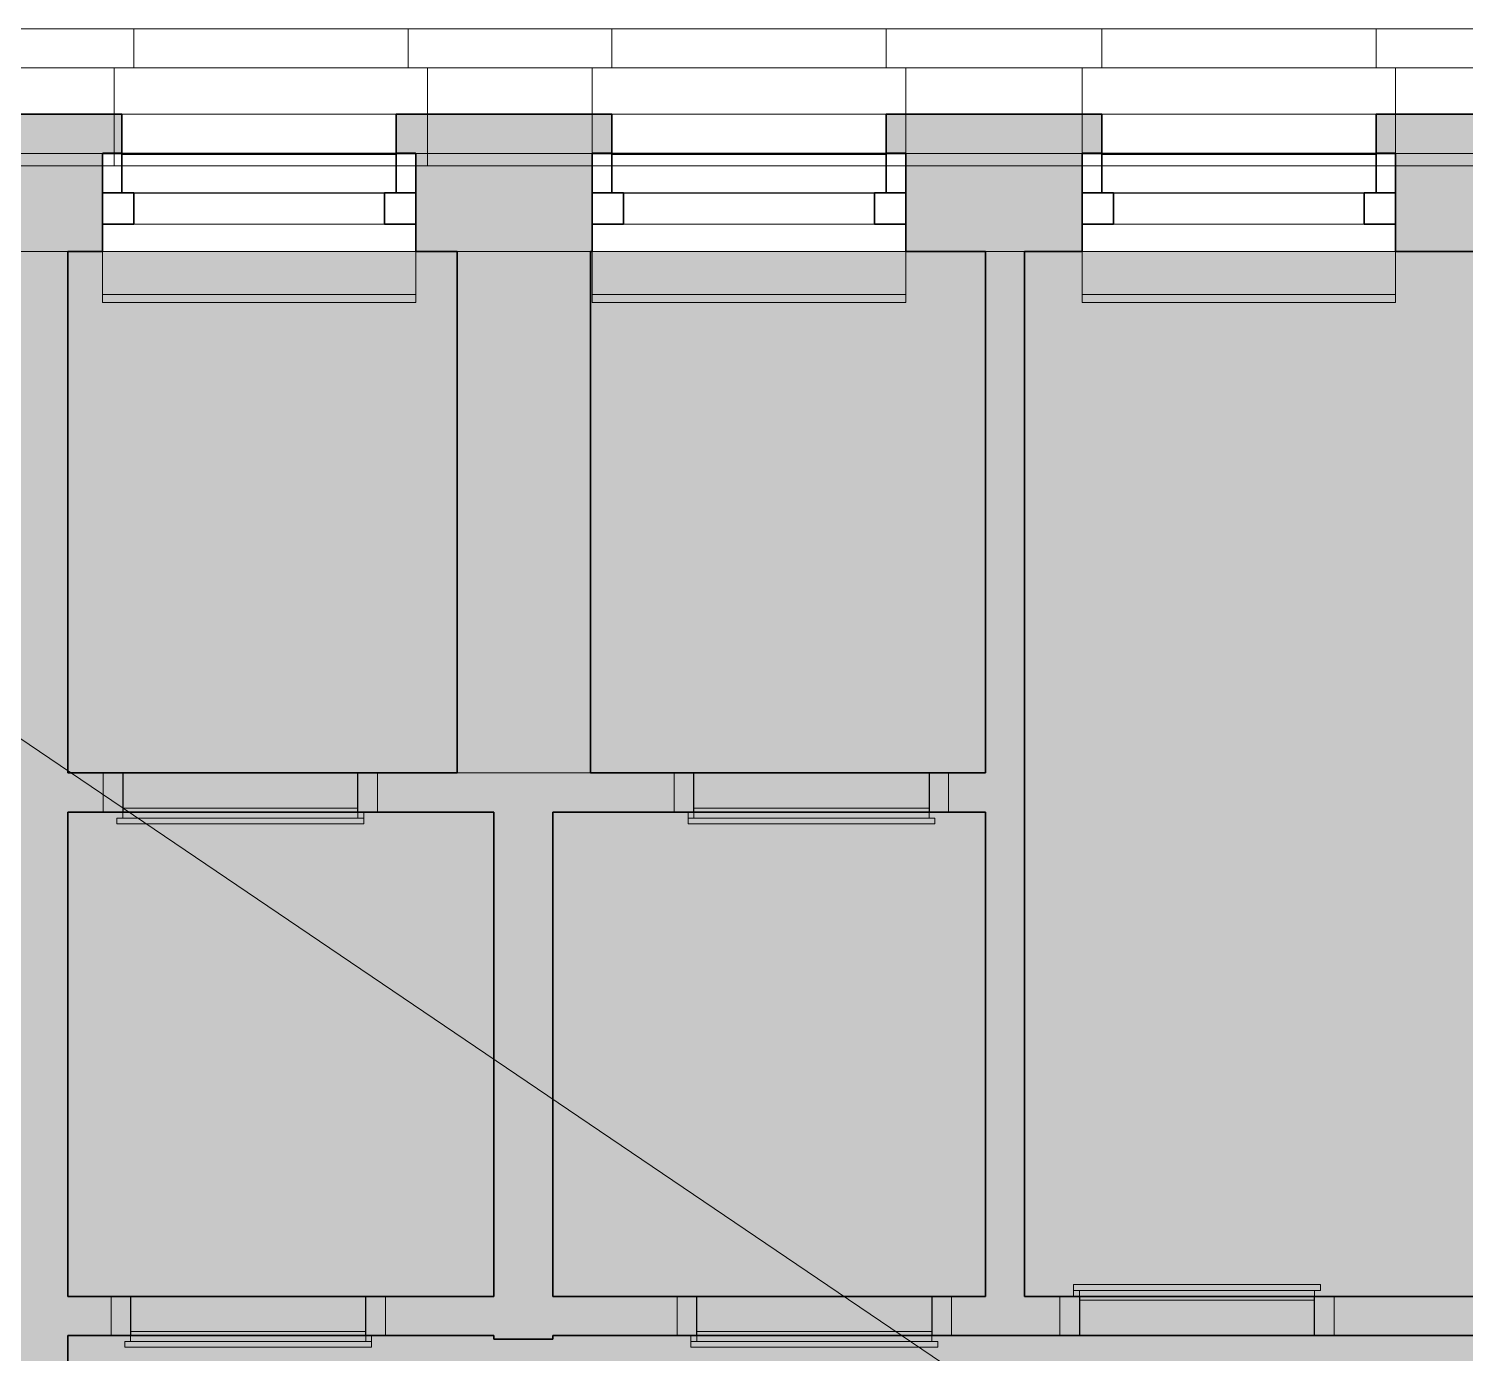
# Model space of a CAD drawing. Header units: millimetres. Extents: x -2854 to 232784, y -45352 to 20466.
# Drawn here: x 13225 to 16890, y 5531 to 8910 of the extents above; entities that cross this region are included whole.
import ezdxf

# ---------------------------------------------------------------- set-up
doc = ezdxf.new("R2010")
doc.units = ezdxf.units.MM
doc.linetypes.add('Čerchovaná se dvěma tečkami', pattern=[2.59, 1, -0.53, 0, -0.53, 0, -0.53])
for name, color, linetype, lineweight in [('A-DETL-THIN', 151, 'Continuous', 13), ('A-DOOR', 31, 'Continuous', 13), ('A-DOOR-FRAM', 31, 'Continuous', 25), ('A-FLOR', 192, 'Continuous', 13), ('A-GENM', 13, 'Continuous', 13), ('A-GLAZ', 151, 'Continuous', 13), ('A-WALL', 113, 'Continuous', 13), ('Q-SPCQ', 91, 'Continuous', 13)]:
    doc.layers.add(name, color=color, linetype=linetype, lineweight=lineweight)
doc.layers.add('A-WALL-PATT', color=111, linetype='Continuous')

# ---------------------------------------------------------------- blocks, each defined once
blk = doc.blocks.new('OKNO_1k - OKNO_1k_800x900-2034292-2NP_NÁVRH A')
at = {"layer": 'A-GLAZ', "color": 191, "lineweight": 35}
for p, q in [((-400, 126), (-400, 125)), ((-350, 126), (-399, 126)), ((-350, 125), (-350, 126)), ((-350, 25), (-350, 125)), ((350, 126), (350, 125)), ((399, 126), (350, 126)), ((350, 125), (350, 25)), ((400, 125), (400, 126)), ((-400, 25), (-350, 25)), ((-320, 25), (-400, 25)), ((-320, -55), (-320, 25)), ((400, 25), (320, 25)), ((320, 25), (320, -55)), ((350, 25), (400, 25)), ((-400, -55), (-320, -55)), ((320, -55), (400, -55))]:
    blk.add_line(p, q, dxfattribs=at)
at = {"layer": 'A-GLAZ', "color": 254}
for p, q in [((-400, 126), (-400, 125)), ((-400, 125), (-400, 25)), ((-350, 126), (-399, 126)), ((-350, 125), (-350, 126)), ((350, 126), (-350, 126)), ((-350, 25), (-350, 125)), ((399, 126), (350, 126)), ((350, 125), (350, 126)), ((350, 25), (350, 125)), ((400, 126), (400, 125)), ((400, 125), (400, 25)), ((-400, 25), (-350, 25)), ((-400, 25), (-400, -55)), ((-400, 25), (-350, 25)), ((-350, 25), (350, 25)), ((-350, 25), (350, 25)), ((-350, 25), (350, 25)), ((-320, -55), (-320, 25)), ((320, -55), (320, 25)), ((350, 25), (400, 25)), ((350, 25), (400, 25)), ((400, 25), (400, -55)), ((400, -55), (-400, -55))]:
    blk.add_line(p, q, dxfattribs=at)
at = {"layer": 'A-GLAZ', "color": 231, "lineweight": 35}
for p, q in [((-400, 125), (-400, 25)), ((400, 25), (400, 125)), ((-400, 25), (-400, -55)), ((400, -55), (400, 25))]:
    blk.add_line(p, q, dxfattribs=at)
at = {"layer": 'A-GLAZ', "color": 9}
for p, q in [((350, 126), (-350, 126)), ((320, 25), (-320, 25)), ((-320, -55), (320, -55))]:
    blk.add_line(p, q, dxfattribs=at)
blk = doc.blocks.new('parapet s nosem_vnitní - parapet s nosem_vnitní-1280353-2NP_NÁVRH A')
at = {"layer": 'A-GENM', "color": 9}
for p, q in [((-400, -70), (-400, 0)), ((400, 0), (400, -70)), ((-400, -190), (-400, -70)), ((-400, -70), (-400, -180)), ((400, -180), (400, -70)), ((400, -70), (400, -190)), ((-400, -180), (-400, -199.7)), ((400, -180), (-400, -180)), ((-400, -180), (400, -180)), ((400, -199.7), (400, -180)), ((-400, -190), (-400, -192.6)), ((-400, -192.6), (-400, -195)), ((-400, -195), (-400, -197.1)), ((-400, -197.1), (-400, -198.7)), ((-400, -198.7), (-400, -199.7)), ((-400, -199.7), (-400, -200)), ((-400, -200), (400, -200)), ((-400, -200), (400, -200)), ((400, -192.6), (400, -190)), ((400, -195), (400, -192.6)), ((400, -197.1), (400, -195)), ((400, -198.7), (400, -197.1)), ((400, -199.7), (400, -198.7)), ((400, -200), (400, -199.7))]:
    blk.add_line(p, q, dxfattribs=at)
at = {"layer": 'A-GENM', "color": 254}
for p, q in [((-400, 0), (-400, -70)), ((-400, 0), (400, 0)), ((-400, 0), (400, 0)), ((400, -70), (400, 0))]:
    blk.add_line(p, q, dxfattribs=at)
blk = doc.blocks.new('parapet_ext - parapet_ext-1802123-2NP_NÁVRH A')
at = {"layer": 'Q-SPCQ', "color": 21, "lineweight": 25}
for p, q in [((-350, 0), (-350, 100)), ((-350, 100), (350, 100)), ((-350, 98), (-350, 0)), ((350, 98), (-350, 98)), ((-350, 98), (350, 98)), ((350, 100), (350, 0)), ((350, 0), (350, 98)), ((-350, 0), (350, 0)), ((-350, 0), (350, 0))]:
    blk.add_line(p, q, dxfattribs=at)
at = {"layer": 'Q-SPCQ', "color": 41, "lineweight": 25}
for p, q in [((-350, 100), (-350, 98)), ((-350, 100), (350, 100)), ((350, 98), (350, 100))]:
    blk.add_line(p, q, dxfattribs=at)
blk = doc.blocks.new('OKNO_1k - OKNO_1k_800x900-V50-2NP_NÁVRH A')
at = {"layer": 'A-GLAZ', "color": 191, "lineweight": 35}
for p, q in [((-400, 126), (-400, 125)), ((-350, 126), (-399, 126)), ((-350, 125), (-350, 126)), ((-350, 25), (-350, 125)), ((350, 126), (350, 125)), ((399, 126), (350, 126)), ((350, 125), (350, 25)), ((400, 125), (400, 126)), ((-400, 25), (-350, 25)), ((-320, 25), (-400, 25)), ((-320, -55), (-320, 25)), ((400, 25), (320, 25)), ((320, 25), (320, -55)), ((350, 25), (400, 25)), ((-400, -55), (-320, -55)), ((320, -55), (400, -55))]:
    blk.add_line(p, q, dxfattribs=at)
at = {"layer": 'A-GLAZ', "color": 254}
for p, q in [((-400, 126), (-400, 125)), ((-400, 125), (-400, 25)), ((-350, 126), (-399, 126)), ((-350, 125), (-350, 126)), ((350, 126), (-350, 126)), ((-350, 25), (-350, 125)), ((399, 126), (350, 126)), ((350, 125), (350, 126)), ((350, 25), (350, 125)), ((400, 126), (400, 125)), ((400, 125), (400, 25)), ((-400, 25), (-350, 25)), ((-400, 25), (-400, -55)), ((-400, 25), (-350, 25)), ((-350, 25), (350, 25)), ((-350, 25), (350, 25)), ((-350, 25), (350, 25)), ((-320, -55), (-320, 25)), ((320, -55), (320, 25)), ((350, 25), (400, 25)), ((350, 25), (400, 25)), ((400, 25), (400, -55)), ((400, -55), (-400, -55))]:
    blk.add_line(p, q, dxfattribs=at)
at = {"layer": 'A-GLAZ', "color": 231, "lineweight": 35}
for p, q in [((-400, 125), (-400, 25)), ((400, 25), (400, 125)), ((-400, 25), (-400, -55)), ((400, -55), (400, 25))]:
    blk.add_line(p, q, dxfattribs=at)
at = {"layer": 'A-GLAZ', "color": 9}
for p, q in [((350, 126), (-350, 126)), ((320, 25), (-320, 25)), ((-320, -55), (320, -55))]:
    blk.add_line(p, q, dxfattribs=at)
blk = doc.blocks.new('DVERE_1k_oblozka - DD03_01_600x1970_koupelna-V86-2NP_NÁVRH A')
at = {"layer": 'A-DOOR', "color": 9}
for p, q in [((-350, 52.9), (-300, 52.9)), ((-350, -47.1), (-350, 52.9)), ((-300, 52.9), (-300, -47.1)), ((300, 52.9), (350, 52.9)), ((300, -47.1), (300, 52.9)), ((350, 52.9), (350, -47.1)), ((-300, -47.1), (-350, -47.1)), ((-315, -77.1), (-315, -62.1)), ((-315, -62.1), (-300, -62.1)), ((-315, -62.1), (315, -62.1)), ((-315, -77.1), (-315, -62.1)), ((-300, -37.1), (300, -37.1)), ((-300, -47.1), (-300, -37.1)), ((-300, -62.1), (-300, -47.1)), ((-300, -62.1), (-300, -47.1)), ((300, -62.1), (-300, -62.1)), ((300, -37.1), (300, -47.1)), ((300, -47.1), (300, -62.1)), ((300, -47.1), (300, -62.1)), ((350, -47.1), (300, -47.1)), ((300, -62.1), (315, -62.1)), ((315, -77.1), (315, -47.1)), ((315, -62.1), (315, -77.1)), ((315, -62.1), (315, -77.1)), ((315, -77.1), (-315, -77.1)), ((315, -77.1), (-315, -77.1)), ((205, -77.1), (-205, -77.1)), ((-205, -77.1), (205, -77.1))]:
    blk.add_line(p, q, dxfattribs=at)
at = {"layer": 'A-DOOR', "color": 9, "linetype": 'Čerchovaná se dvěma tečkami'}
for p, q in [((-300, 52.9), (300, 52.9)), ((-300, -47.1), (300, -47.1))]:
    blk.add_line(p, q, dxfattribs=at)
at = {"layer": 'A-DOOR', "color": 254}
for p, q in [((-300, -47.1), (-300, -37.1)), ((-300, -37.1), (300, -37.1)), ((300, -37.1), (300, -47.1))]:
    blk.add_line(p, q, dxfattribs=at)
at = {"layer": 'A-DOOR-FRAM', "color": 71}
for p, q in [((-350, 52.9), (-300, 52.9)), ((-300, 52.9), (-300, -47.1)), ((300, -47.1), (300, 52.9)), ((350, 52.9), (300, 52.9)), ((-300, -47.1), (-350, -47.1)), ((300, -47.1), (350, -47.1))]:
    blk.add_line(p, q, dxfattribs=at)
blk = doc.blocks.new('DVERE_1k_oblozka - DD03_01_600x1970_koupelna-V87-2NP_NÁVRH A')
at = {"layer": 'A-DOOR', "color": 9}
for p, q in [((-315, 62.1), (-315, 77.1)), ((-315, 77.1), (315, 77.1)), ((-315, 62.1), (-315, 77.1)), ((-315, 77.1), (315, 77.1)), ((205, 77.1), (-205, 77.1)), ((-205, 77.1), (205, 77.1)), ((315, 77.1), (315, 62.1)), ((315, 77.1), (315, 62.1)), ((315, 77.1), (315, 47.1)), ((-300, 47.1), (-350, 47.1)), ((-350, 47.1), (-350, -52.9)), ((-300, 62.1), (-315, 62.1)), ((315, 62.1), (-315, 62.1)), ((-300, 47.1), (-300, 62.1)), ((-300, 62.1), (300, 62.1)), ((-300, 47.1), (-300, 62.1)), ((-300, 37.1), (-300, 47.1)), ((-300, -52.9), (-300, 47.1)), ((300, 37.1), (-300, 37.1)), ((315, 62.1), (300, 62.1)), ((300, 62.1), (300, 47.1)), ((300, 62.1), (300, 47.1)), ((300, 47.1), (300, 37.1)), ((350, 47.1), (300, 47.1)), ((300, 47.1), (300, -52.9)), ((350, -52.9), (350, 47.1)), ((-350, -52.9), (-300, -52.9)), ((300, -52.9), (350, -52.9))]:
    blk.add_line(p, q, dxfattribs=at)
at = {"layer": 'A-DOOR', "color": 254}
for p, q in [((-300, 37.1), (-300, 47.1)), ((300, 37.1), (-300, 37.1)), ((300, 47.1), (300, 37.1))]:
    blk.add_line(p, q, dxfattribs=at)
at = {"layer": 'A-DOOR', "color": 9, "linetype": 'Čerchovaná se dvěma tečkami'}
for p, q in [((-300, 47.1), (300, 47.1)), ((-300, -52.9), (300, -52.9))]:
    blk.add_line(p, q, dxfattribs=at)
at = {"layer": 'A-DOOR-FRAM', "color": 71}
for p, q in [((-300, 47.1), (-350, 47.1)), ((-300, -52.9), (-300, 47.1)), ((300, 47.1), (300, -52.9)), ((300, 47.1), (350, 47.1)), ((-350, -52.9), (-300, -52.9)), ((350, -52.9), (300, -52.9))]:
    blk.add_line(p, q, dxfattribs=at)

msp = doc.modelspace()

# ---------------------------------------------------------------- hatches: boundary and pattern name
at = {"layer": 'A-FLOR'}
h = msp.add_hatch(color=254, dxfattribs=at)
h.paths.add_polyline_path([(11667, -3676.1), (29038.4, -3676.1), (29038.4, 8341.9), (22644.1, 8341.9), (22644.1, 8190), (22654.5, 8190), (22654.5, 4845.7), (22604.5, 4845.7), (22604.5, 4852.1), (21014.6, 4852.1), (21014.6, 4845.7), (20964.6, 4845.7), (20964.2, 4852.1), (18938, 4852.1), (18938, 4845.7), (18888, 4845.7), (18888, 4852.1), (17376.7, 4852.1), (17376.7, 4845.7), (17326.7, 4845.7), (17326.3, 4852.1), (17313.5, 4852.1), (17313.5, 8341.9), (14658.1, 8341.9), (14658.1, 7011.4), (14318.1, 7011.4), (14318.1, 8341.9), (10982, 8341.9), (10982, -1126.5), (15360.6, -1126.5), (15360.6, -1083.3), (15458.6, -1083.3), (15458.6, -1208.3), (14770.6, -1208.3), (14770.6, -1226.5), (13870.6, -1226.5), (13870.6, -1208.3), (10982, -1208.3), (10982, -3676.1)])
h.paths.add_polyline_path([(13920.6, -1216.5), (14720.6, -1216.5), (14720.6, -1208.3), (13920.6, -1208.3)])
h.paths.add_polyline_path([(19759.1, 663.9), (19759.1, 713.9), (19849.1, 713.9), (19849.1, 1513.9), (19759.1, 1513.9), (19759.1, 1563.9), (19859.1, 1563.9), (19859.1, 663.9), (19849.1, 663.9)])
h.paths.add_polyline_path([(26021.3, 1036.6), (25121.3, 1036.6), (25121.3, 1136.6), (25171.3, 1136.6), (25171.3, 1046.6), (25971.3, 1046.6), (25971.3, 1136.6), (26021.3, 1136.6)])
h.paths.add_polyline_path([(26215, 1211.9), (26125, 1211.9), (26125, 1261.9), (26215, 1261.9), (26215, 2061.9), (26125, 2061.9), (26125, 2111.9), (26225, 2111.9), (26225, 1211.9)])
h.paths.add_polyline_path([(21349.1, 2393.9), (20449.1, 2393.9), (20449.1, 2493.9), (20499.1, 2493.9), (20499.1, 2403.9), (21299.1, 2403.9), (21299.1, 2493.9), (21349.1, 2493.9), (21349.1, 2434)])
h.paths.add_polyline_path([(18994.1, 2393.9), (18129.1, 2393.9), (18129.1, 2493.9), (18179.1, 2493.9), (18179.1, 2403.9), (18979.1, 2403.9), (18979.1, 2493.9), (19029.1, 2493.9), (19029.1, 2393.9)])
h.paths.add_polyline_path([(15429.8, 3035.8), (15360.6, 3035.8), (15360.6, 4035.8), (15460.6, 4035.8), (15460.6, 3985.8), (15370.6, 3985.8), (15370.6, 3085.8), (15460.6, 3085.8), (15460.6, 3035.8), (15433.3, 3035.8)])
h.paths.add_polyline_path([(26125, 3331.9), (26125, 3381.9), (26215, 3381.9), (26215, 4181.9), (26125, 4181.9), (26125, 4231.9), (26225, 4231.9), (26225, 3331.9), (26182.1, 3331.9)])
h.paths.add_polyline_path([(13234.5, 4615.9), (13224.5, 4615.9), (13224.5, 5515.9), (13324.5, 5515.9), (13324.5, 5465.9), (13234.5, 5465.9), (13234.5, 4665.9), (13324.5, 4665.9), (13324.5, 4615.9)])
h.paths.add_polyline_path([(24441.3, 4739.4), (24391.3, 4739.4), (24391.3, 4839.4), (25291.3, 4839.4), (25291.3, 4739.4), (25241.3, 4739.4), (25241.3, 4829.4), (24441.3, 4829.4)])
h.paths.add_polyline_path([(23244.3, 4739.4), (23194.3, 4739.4), (23194.3, 4839.4), (24094.3, 4839.4), (24094.3, 4739.4), (24044.3, 4739.4), (24044.3, 4829.4), (23244.3, 4829.4), (23244.3, 4771.3)])
h.paths.add_polyline_path([(14084.5, 5576), (13434.5, 5576), (13434.5, 5676), (13484.5, 5676), (13484.5, 5586), (14084.5, 5586), (14084.5, 5676), (14134.5, 5676), (14134.5, 5576), (14099.5, 5576)])
h.paths.add_polyline_path([(15905.6, 5576), (15855.6, 5576), (15855.6, 5676), (16555.6, 5676), (16555.6, 5576), (16505.6, 5576), (16505.6, 5666), (15905.6, 5666), (15905.6, 5628.1)])
h.paths.add_polyline_path([(15529, 5576), (14879, 5576), (14879, 5676), (14929, 5676), (14929, 5586), (15529, 5586), (15529, 5676), (15579, 5676), (15579, 5576), (15544, 5576)])
h.paths.add_polyline_path([(14871.9, 6911.4), (14871.9, 7011.4), (14921.9, 7011.4), (14921.9, 6921.4), (15521.9, 6921.4), (15521.9, 7011.4), (15571.9, 7011.4), (15571.9, 6911.4), (14906.9, 6911.4)])
h.paths.add_polyline_path([(13577.4, 6911.4), (13414.5, 6911.4), (13414.5, 7011.4), (13464.5, 7011.4), (13464.5, 6921.4), (14064.5, 6921.4), (14064.5, 7011.4), (14114.5, 7011.4), (14114.5, 6911.4), (14064.5, 6911.4)])
msp.add_hatch(color=254, dxfattribs=at).paths.add_polyline_path([(14329.3, 7011.4), (14658.1, 7011.4), (14658.1, 8341.9), (14318.1, 8341.9), (14318.1, 7011.4)])
h = msp.add_hatch(color=254, dxfattribs=at)
h.paths.add_polyline_path([(14720.6, -1226.5), (14770.6, -1226.5), (14770.6, -1208.3), (14720.6, -1208.3), (14720.6, -1212.7)])
h.paths.add_polyline_path([(13870.6, -1226.5), (13920.6, -1226.5), (13920.6, -1208.3), (13870.6, -1208.3)])
h.paths.add_polyline_path([(19849.1, 663.9), (19859.1, 663.9), (19859.1, 713.9), (19759.1, 713.9), (19759.1, 663.9)])
h.paths.add_polyline_path([(26021.3, 1036.6), (26021.3, 1136.6), (25971.3, 1136.6), (25971.3, 1036.6)])
h.paths.add_polyline_path([(25171.3, 1036.6), (25171.3, 1136.6), (25121.3, 1136.6), (25121.3, 1036.6)])
h.paths.add_polyline_path([(26215, 1211.9), (26225, 1211.9), (26225, 1261.9), (26125, 1261.9), (26125, 1211.9), (26140.5, 1211.9)])
h.paths.add_polyline_path([(19859.1, 1513.9), (19859.1, 1563.9), (19759.1, 1563.9), (19759.1, 1513.9), (19849.1, 1513.9)])
h.paths.add_polyline_path([(26125, 2061.9), (26225, 2061.9), (26225, 2111.9), (26125, 2111.9)])
h.paths.add_polyline_path([(21299.1, 2393.9), (21349.1, 2393.9), (21349.1, 2493.9), (21299.1, 2493.9), (21299.1, 2432.7)])
h.paths.add_polyline_path([(18979.1, 2393.9), (19029.1, 2393.9), (19029.1, 2493.9), (18979.1, 2493.9), (18979.1, 2412)])
h.paths.add_polyline_path([(20449.1, 2393.9), (20499.1, 2393.9), (20499.1, 2493.9), (20449.1, 2493.9), (20449.1, 2409.8)])
h.paths.add_polyline_path([(18179.1, 2393.9), (18179.1, 2493.9), (18129.1, 2493.9), (18129.1, 2393.9)])
h.paths.add_polyline_path([(15429.8, 3035.8), (15460.6, 3035.8), (15460.6, 3085.8), (15360.6, 3085.8), (15360.6, 3035.8), (15370.6, 3035.8)])
h.paths.add_polyline_path([(26182.1, 3331.9), (26225, 3331.9), (26225, 3381.9), (26125, 3381.9), (26125, 3331.9)])
h.paths.add_polyline_path([(15370.6, 3985.8), (15460.6, 3985.8), (15460.6, 4035.8), (15360.6, 4035.8), (15360.6, 3985.8)])
h.paths.add_polyline_path([(26147.6, 4181.9), (26225, 4181.9), (26225, 4231.9), (26125, 4231.9), (26125, 4181.9)])
h.paths.add_polyline_path([(13226.2, 4615.9), (13324.5, 4615.9), (13324.5, 4665.9), (13224.5, 4665.9), (13224.5, 4615.9)])
h.paths.add_polyline_path([(25291.3, 4739.4), (25291.3, 4839.4), (25241.3, 4839.4), (25241.3, 4739.4)])
h.paths.add_polyline_path([(24441.3, 4739.4), (24441.3, 4839.4), (24391.3, 4839.4), (24391.3, 4739.4)])
h.paths.add_polyline_path([(23244.3, 4739.4), (23244.3, 4839.4), (23194.3, 4839.4), (23194.3, 4739.4)])
h.paths.add_polyline_path([(24094.3, 4739.4), (24094.3, 4839.4), (24044.3, 4839.4), (24044.3, 4739.4)])
h.paths.add_polyline_path([(13224.5, 5465.9), (13324.5, 5465.9), (13324.5, 5515.9), (13224.5, 5515.9)])
h.paths.add_polyline_path([(14879, 5576), (14929, 5576), (14929, 5676), (14879, 5676), (14879, 5602.4)])
h.paths.add_polyline_path([(15579, 5576), (15579, 5676), (15529, 5676), (15529, 5576)])
h.paths.add_polyline_path([(15855.6, 5576), (15905.6, 5576), (15905.6, 5676), (15855.6, 5676), (15855.6, 5655.7)])
h.paths.add_polyline_path([(16505.6, 5576), (16555.6, 5576), (16555.6, 5676), (16505.6, 5676), (16505.6, 5628.2)])
h.paths.add_polyline_path([(13484.5, 5576), (13484.5, 5676), (13434.5, 5676), (13434.5, 5576)])
h.paths.add_polyline_path([(14134.5, 5576), (14134.5, 5676), (14084.5, 5676), (14084.5, 5576)])
h.paths.add_polyline_path([(14921.9, 6911.4), (14921.9, 7011.4), (14871.9, 7011.4), (14871.9, 6911.4)])
h.paths.add_polyline_path([(15521.9, 6911.4), (15571.9, 6911.4), (15571.9, 7011.4), (15521.9, 7011.4), (15521.9, 6925.6)])
h.paths.add_polyline_path([(14064.5, 6911.4), (14114.5, 6911.4), (14114.5, 7011.4), (14064.5, 7011.4), (14064.5, 6985.8)])
h.paths.add_polyline_path([(13414.5, 6911.4), (13464.5, 6911.4), (13464.5, 7011.4), (13414.5, 7011.4), (13414.5, 6920.4)])
h = msp.add_hatch(color=254, dxfattribs=at)
h.paths.add_polyline_path([(13920.6, -1226.5), (14720.6, -1226.5), (14720.6, -1216.5), (13920.6, -1216.5)])
h.paths.add_polyline_path([(13920.6, -1208.3), (14720.6, -1208.3), (14720.6, -1126.5), (13920.6, -1126.5), (13920.6, -1195.4)])
h.paths.add_polyline_path([(10982, -1208.3), (13870.6, -1208.3), (13870.6, -1126.5), (10982, -1126.5), (10982, -1131.9)])
h.paths.add_polyline_path([(15360.6, -1208.3), (15458.6, -1208.3), (15458.6, -1083.3), (15360.6, -1083.3), (15360.6, -1126.5), (14770.6, -1126.5), (14770.6, -1208.3)])
h.paths.add_polyline_path([(19849.1, 713.9), (19859.1, 713.9), (19859.1, 1513.9), (19849.1, 1513.9)])
h.paths.add_polyline_path([(25504.9, 1036.6), (25971.3, 1036.6), (25971.3, 1046.6), (25171.3, 1046.6), (25171.3, 1036.6)])
h.paths.add_polyline_path([(26215, 1261.9), (26225, 1261.9), (26225, 2061.9), (26215, 2061.9), (26215, 2058.3)])
h.paths.add_polyline_path([(18979.1, 2393.9), (18979.1, 2403.9), (18179.1, 2403.9), (18179.1, 2393.9)])
h.paths.add_polyline_path([(20499.1, 2393.9), (21299.1, 2393.9), (21299.1, 2403.9), (20499.1, 2403.9)])
h.paths.add_polyline_path([(15370.6, 3085.8), (15370.6, 3985.8), (15360.6, 3985.8), (15360.6, 3085.8)])
h.paths.add_polyline_path([(26215, 3381.9), (26225, 3381.9), (26225, 4181.9), (26215, 4181.9)])
h.paths.add_polyline_path([(13234.5, 4665.9), (13234.5, 5465.9), (13224.5, 5465.9), (13224.5, 4665.9), (13233.5, 4665.9)])
h.paths.add_polyline_path([(24630.7, 4829.4), (25241.3, 4829.4), (25241.3, 4839.4), (24441.3, 4839.4), (24441.3, 4829.4), (24479.9, 4829.4)])
h.paths.add_polyline_path([(23244.3, 4829.4), (24044.3, 4829.5), (24044.3, 4839.4), (23244.3, 4839.4)])
h.paths.add_polyline_path([(13484.5, 5576), (14084.5, 5576), (14084.5, 5586), (13484.5, 5586)])
h.paths.add_polyline_path([(14929, 5576), (15529, 5576), (15529, 5586), (14929, 5586)])
h.paths.add_polyline_path([(16505.6, 5666), (16505.6, 5676), (15905.6, 5676), (15905.6, 5666), (16046.2, 5666)])
h.paths.add_polyline_path([(15521.9, 6911.4), (15521.9, 6921.4), (14921.9, 6921.4), (14921.9, 6911.4)])
h.paths.add_polyline_path([(13577.4, 6911.4), (14064.5, 6911.4), (14064.5, 6921.4), (13464.5, 6921.4), (13464.5, 6911.4)])
at = {"layer": 'A-WALL'}
h = msp.add_hatch(color=10, dxfattribs=at)
h.paths.add_polyline_path([(29289.2, 8560.3), (29388.4, 8560.3), (29388.4, 8695.9), (29288.4, 8695.9), (29288.4, 8691.9), (24043.4, 8691.9), (24043.4, 8591.9), (29288.4, 8591.9), (29288.4, 8560.3)])
h.paths.add_polyline_path([(10732, 8590.3), (10732, 8591.9), (13412.5, 8591.9), (13413, 8592.9), (13442.5, 8592.9), (13442.5, 8691.9), (10897.5, 8691.9), (10895.5, 8679.8), (10888.2, 8662.3), (10875.6, 8645.8), (10859.1, 8633.2), (10839.9, 8625.2), (10819.4, 8622.5), (10798.8, 8625.2), (10779.6, 8633.2), (10762, 8647.3), (10750.5, 8662.3), (10742.6, 8681.4), (10741.2, 8691.9), (10632, 8691.9), (10632, 8690.3), (10732, 8590.4)])
h.paths.add_polyline_path([(23243.4, 8591.9), (23243.4, 8691.9), (20976.4, 8691.9), (20976.4, 8591.9), (22913.8, 8591.9)])
h.paths.add_polyline_path([(20971, 8591.9), (20971, 8691.9), (20902.7, 8691.9), (20902.7, 8591.9)])
h.paths.add_polyline_path([(19102.7, 8591.9), (19102.7, 8691.9), (16712.5, 8691.9), (16712.5, 8591.9), (17763.1, 8591.9)])
h.paths.add_polyline_path([(15912.5, 8591.9), (15912.5, 8691.9), (15462.5, 8691.9), (15462.5, 8591.9), (15765.6, 8591.9)])
h.paths.add_polyline_path([(14662.5, 8591.9), (14662.5, 8691.9), (14242.5, 8691.9), (14242.5, 8591.9), (14658.1, 8591.9)])
h = msp.add_hatch(color=10, dxfattribs=at)
h.paths.add_polyline_path([(20976.4, 8591.9), (20976.4, 8691.9), (20971, 8691.9), (20971, 8591.9)])
h.paths.add_polyline_path([(14212.5, 8591.9), (14242.5, 8591.9), (14242.5, 8691.9), (14162.5, 8691.9), (14162.5, 8592.9), (14212.5, 8592.9)])
h.paths.add_polyline_path([(13442.5, 8592.9), (13462.5, 8592.9), (13462.5, 8691.9), (13442.5, 8691.9), (13442.5, 8621.9)])
h.paths.add_polyline_path([(13442.5, 8591.9), (13442.5, 8592.9), (13412.5, 8592.9), (13412.5, 8591.9)])
h.paths.add_polyline_path([(23244.4, 8592.9), (23293.4, 8592.9), (23293.4, 8691.9), (23243.4, 8691.9), (23243.9, 8592.9)])
h.paths.add_polyline_path([(24042.4, 8592.9), (24043.4, 8592.9), (24043.4, 8691.9), (23993.4, 8691.9), (23993.4, 8592.9)])
h.paths.add_polyline_path([(15913, 8592.9), (15962.5, 8592.9), (15962.5, 8691.9), (15912.5, 8691.9), (15912.5, 8592.9)])
h.paths.add_polyline_path([(16712, 8592.9), (16712.5, 8592.9), (16712.5, 8691.9), (16662.5, 8691.9), (16662.5, 8592.9), (16711.5, 8592.9)])
h.paths.add_polyline_path([(15412.5, 8592.9), (15462.5, 8592.9), (15462.5, 8691.9), (15412.5, 8691.9), (15412.5, 8641.9)])
h.paths.add_polyline_path([(14712.5, 8592.9), (14712.5, 8691.9), (14662.5, 8691.9), (14663, 8592.9), (14663.5, 8592.9)])
h.paths.add_polyline_path([(10819.4, 8622.5), (10839.9, 8625.2), (10859.1, 8633.2), (10875.6, 8645.8), (10888.2, 8662.3), (10896.1, 8681.4), (10897.5, 8691.9), (10741.2, 8691.9), (10742.6, 8681.4), (10750.5, 8662.3), (10763.1, 8645.8), (10779.6, 8633.2), (10798.8, 8625.2)])
h.paths.add_polyline_path([(10819.4, 8622.5), (10839.9, 8625.2), (10859.1, 8633.2), (10875.6, 8645.8), (10888.2, 8662.3), (10896.1, 8681.4), (10897.5, 8691.9), (10741.2, 8691.9), (10742.6, 8681.4), (10750.5, 8662.3), (10763.1, 8645.8), (10779.6, 8633.2), (10798.8, 8625.2)])
h = msp.add_hatch(color=10, dxfattribs=at)
h.paths.add_polyline_path([(29238.4, 8560.3), (29288.4, 8560.3), (29288.4, 8591.9), (24043.4, 8591.9), (24043.4, 8560.3), (29223.4, 8560.3)])
h.paths.add_polyline_path([(20902.7, 8560.3), (20971, 8560.3), (20971, 8591.9), (20902.7, 8591.9)])
h.paths.add_polyline_path([(22644.1, 8560.3), (23243.4, 8560.3), (23243.4, 8591.9), (20976.4, 8591.9), (20976.4, 8560.3), (21196.9, 8560.3)])
h.paths.add_polyline_path([(13324.5, 8560.3), (13412.5, 8560.3), (13412.5, 8591.9), (10732, 8591.9), (10732.1, 8590.2), (10762, 8560.3), (13224.5, 8560.3)])
h.paths.add_polyline_path([(14242.5, 8560.3), (14662.5, 8560.3), (14662.5, 8591.9), (14242.5, 8591.9)])
h.paths.add_polyline_path([(15488.1, 8560.3), (15912.5, 8560.3), (15912.5, 8591.9), (15462.5, 8591.9), (15462.5, 8560.3)])
h.paths.add_polyline_path([(18877.1, 8560.3), (19102.7, 8560.3), (19102.7, 8591.9), (16712.5, 8591.9), (16712.5, 8560.3), (17763.1, 8560.3)])
h = msp.add_hatch(color=10, dxfattribs=at)
h.paths.add_polyline_path([(23993.4, 8591.9), (24043.4, 8591.9), (24042.9, 8592.9), (23993.4, 8592.9)])
h.paths.add_polyline_path([(23293.4, 8591.9), (23293.4, 8592.9), (23243.4, 8592.9), (23243.4, 8591.9), (23292.9, 8591.9)])
h.paths.add_polyline_path([(16663, 8591.9), (16712.5, 8591.9), (16712, 8592.9), (16662.5, 8592.9), (16662.5, 8591.9)])
h.paths.add_polyline_path([(15912.5, 8591.9), (15962.5, 8591.9), (15962.5, 8592.9), (15912.5, 8592.9)])
h.paths.add_polyline_path([(15412.5, 8591.9), (15462.5, 8591.9), (15462, 8592.9), (15412.5, 8592.9)])
h.paths.add_polyline_path([(14712, 8591.9), (14712.5, 8591.9), (14712.5, 8592.9), (14662.5, 8592.9), (14662.5, 8591.9)])
h.paths.add_polyline_path([(14163, 8591.9), (14212.5, 8591.9), (14212, 8592.9), (14162.5, 8592.9), (14162.5, 8591.9)])
h.paths.add_polyline_path([(13442.5, 8591.9), (13462.5, 8591.9), (13462.5, 8592.9), (13442.5, 8592.9)])
h = msp.add_hatch(color=10, dxfattribs=at)
h.paths.add_polyline_path([(20976.4, 8560.3), (20976.4, 8591.9), (20971, 8591.9), (20971, 8560.3)])
h.paths.add_polyline_path([(14225.8, 8560.3), (14242.5, 8560.3), (14242.5, 8591.9), (14212.5, 8591.9), (14212.5, 8560.3)])
at = {"layer": 'A-WALL-PATT', "lineweight": 13}
h = msp.add_hatch(dxfattribs=at)
h.set_pattern_fill('FP_65', angle=-135, style=0, pattern_type=2)
h.set_pattern_definition([(45, (20082.05, 8341.86), (-143.684, 143.684), []), (360, (20311, 8409.17), (143.684, 143.684), [25.4, -261.968]), (45, (20336.4, 8409.16), (-143.684, 143.684), [25.4, -177.8]), (90, (20354.36, 8427.13), (-143.684, 143.684), [25.4, -261.968]), (135, (20354.36, 8452.53), (-143.684, -143.684), [25.4, -177.8]), (360, (20311, 8470.49), (143.684, 143.684), [25.4, -261.968]), (45, (20293.04, 8452.53), (-143.684, 143.684), [25.4, -177.8]), (90, (20293.04, 8427.13), (-143.684, 143.684), [25.4, -261.968]), (135, (20311, 8409.17), (-143.684, -143.684), [25.4, -177.8]), (45, (20377.58, 8493.7), (-143.684, 143.684), [50.8, -152.4])])
h.paths.add_polyline_path([(29038.4, 8341.9), (29038.4, 8560.3), (24043.4, 8560.3), (24043.4, 8341.9), (28064.5, 8341.9)])
h.paths.add_polyline_path([(23243.4, 8341.9), (23243.4, 8560.3), (20902.7, 8560.3), (20902.7, 8341.9), (22913.8, 8341.9)])
h.paths.add_polyline_path([(19102.7, 8341.9), (19102.7, 8560.3), (16712.5, 8560.3), (16712.5, 8341.9), (17763.1, 8341.9)])
h.paths.add_polyline_path([(15765.6, 8341.9), (15912.5, 8341.9), (15912.5, 8560.3), (15462.5, 8560.3), (15462.5, 8341.9), (15665.6, 8341.9)])
h.paths.add_polyline_path([(14658.1, 8341.9), (14662.5, 8341.9), (14661.9, 8560.3), (14212.5, 8560.3), (14212.5, 8341.9), (14329.3, 8341.9)])
h.paths.add_polyline_path([(13224.5, 8341.9), (13412.5, 8341.9), (13412.5, 8560.3), (10982, 8560.3), (10982, 8341.9), (12612.4, 8341.9)])

# ---------------------------------------------------------------- linework, layer by layer
at = {"layer": 'A-DETL-THIN'}
for p, q in [((10837, 8700.3), (29298.4, -3796.1)), ((29038.4, 8341.9), (10937, 8341.9))]:
    msp.add_line(p, q, dxfattribs=at)
at = {"layer": 'A-FLOR', "color": 254}
msp.add_line((13224.5, 8341.9), (17313.5, 8341.9), dxfattribs=at)
at = {"layer": 'A-WALL', "color": 9}
for p, q in [((10412, 8910.3), (15962.5, 8910.3)), ((15462.5, 8810.3), (15912.5, 8810.3)), ((14162.5, 8691.9), (13462.5, 8691.9)), ((14712.5, 8691.9), (15412.5, 8691.9)), ((15962.5, 8691.9), (16662.5, 8691.9)), ((13412.5, 8591.9), (10982, 8591.9)), ((19102.7, 8591.9), (16712.5, 8591.9)), ((14661.9, 8560.3), (10762, 8560.3)), ((13414.5, 7011.4), (13414.5, 6911.4)), ((14114.5, 6911.4), (14114.5, 7011.4)), ((14658.1, 7011.4), (14318.1, 7011.4)), ((14871.9, 7011.4), (14871.9, 6911.4)), ((15571.9, 6911.4), (15571.9, 7011.4)), ((15665.6, 6911.4), (15665.6, 6911.4)), ((13434.5, 5676), (13434.5, 5576)), ((14134.5, 5576), (14134.5, 5676)), ((14879, 5676), (14879, 5576)), ((15579, 5576), (15579, 5676)), ((15855.6, 5676), (15855.6, 5576)), ((16555.6, 5576), (16555.6, 5676)), ((14411.6, 5566.9), (14411.6, 5566.9))]:
    msp.add_line(p, q, dxfattribs=at)
at = {"layer": 'A-WALL', "color": 254}
for p, q in [((13492.5, 8910.3), (13492.5, 8810.3)), ((14192.5, 8810.3), (14192.5, 8910.3)), ((14712.5, 8910.3), (14712.5, 8810.3)), ((15412.5, 8810.3), (15412.5, 8910.3)), ((19102.7, 8910.3), (15962.5, 8910.3)), ((15962.5, 8910.3), (15962.5, 8810.3)), ((16662.5, 8810.3), (16662.5, 8910.3)), ((10512, 8810.3), (15462.5, 8810.3)), ((10512.1, 8810.3), (19102.7, 8810.3)), ((13442.5, 8560.3), (13442.5, 8810.3)), ((14242.5, 8810.3), (14242.5, 8560.3)), ((14662.5, 8591.9), (14662.5, 8810.3)), ((15462.5, 8591.9), (15462.5, 8810.3)), ((15912.5, 8810.3), (19102.7, 8810.3)), ((15912.5, 8591.9), (15912.5, 8810.3)), ((16712.5, 8591.9), (16712.5, 8810.3)), ((13412.5, 8591.9), (13412.5, 8591.9)), ((14662.5, 8591.9), (14212.5, 8591.9)), ((14212.5, 8591.9), (14212.5, 8591.9)), ((15912.5, 8591.9), (15462.5, 8591.9)), ((19102.7, 8560.3), (15912.5, 8560.3))]:
    msp.add_line(p, q, dxfattribs=at)
at = {"layer": 'A-WALL', "color": 191, "lineweight": 35}
for p, q in [((10632, 8691.9), (13462.5, 8691.9)), ((13462.5, 8591.9), (13462.5, 8691.9)), ((14712.5, 8691.9), (14162.5, 8691.9)), ((14162.5, 8591.9), (14162.5, 8691.9)), ((14712.5, 8591.9), (14712.5, 8691.9)), ((15962.5, 8691.9), (15412.5, 8691.9)), ((15412.5, 8591.9), (15412.5, 8691.9)), ((15962.5, 8591.9), (15962.5, 8691.9)), ((19102.7, 8691.9), (16662.5, 8691.9)), ((16662.5, 8591.9), (16662.5, 8691.9)), ((13412.5, 8591.9), (13412.5, 8341.9)), ((13412.5, 8591.9), (13462.5, 8591.9)), ((14212.5, 8591.9), (14162.5, 8591.9)), ((14212.5, 8591.9), (14212.5, 8341.9)), ((14662.5, 8591.9), (14662.5, 8341.9)), ((14712.5, 8591.9), (14662.5, 8591.9)), ((15462.5, 8591.9), (15412.5, 8591.9)), ((15462.5, 8591.9), (15462.5, 8341.9)), ((15912.5, 8591.9), (15912.5, 8341.9)), ((15962.5, 8591.9), (15912.5, 8591.9)), ((16712.5, 8591.9), (16662.5, 8591.9)), ((16712.5, 8591.9), (16712.5, 8341.9)), ((13324.5, 8341.9), (13412.5, 8341.9)), ((13324.5, 7011.4), (13324.5, 8341.9)), ((14212.5, 8341.9), (14318.1, 8341.9)), ((14318.1, 7011.4), (14318.1, 8341.9)), ((14658.1, 8341.9), (14662.5, 8341.9)), ((14658.1, 8341.9), (14658.1, 7011.4)), ((15462.5, 8341.9), (15665.6, 8341.9)), ((15665.6, 7011.4), (15665.6, 8341.9)), ((15765.6, 8341.9), (15912.5, 8341.9)), ((15765.6, 8341.9), (15765.6, 5676)), ((17213.5, 8341.9), (16712.5, 8341.9)), ((14318.1, 7011.4), (13324.5, 7011.4)), ((15665.6, 7011.4), (14658.1, 7011.4)), ((13324.5, 5676), (13324.5, 6911.4)), ((13324.5, 6911.4), (14411.6, 6911.4)), ((14411.6, 6911.4), (14411.6, 5676)), ((14561.6, 6911.4), (14561.6, 5676)), ((14561.6, 6911.4), (15665.6, 6911.4)), ((15665.6, 5676), (15665.6, 6911.4)), ((14411.6, 5676), (13324.5, 5676)), ((15665.6, 5676), (14561.6, 5676)), ((17213.5, 5676), (15765.6, 5676)), ((13324.5, 4575.8), (13324.5, 5576)), ((13324.5, 5576), (14411.6, 5576)), ((14411.6, 5566.9), (14411.6, 5576)), ((14561.6, 5576), (17313.5, 5576)), ((14561.6, 5566.9), (14561.6, 5576)), ((14561.6, 5566.9), (14411.6, 5566.9))]:
    msp.add_line(p, q, dxfattribs=at)
at = {"layer": 'A-WALL', "color": 10}
for p, q in [((14162.5, 8591.9), (13462.5, 8591.9)), ((15412.5, 8591.9), (14712.5, 8591.9)), ((16662.5, 8591.9), (15962.5, 8591.9)), ((14662.5, 8560.3), (15912.5, 8560.3))]:
    msp.add_line(p, q, dxfattribs=at)

# ---------------------------------------------------------------- block references
at = {"layer": 'A-DOOR', "color": 9}
for p in [(13764.5, 6958.5), (13784.5, 5623.2)]:
    msp.add_blockref('DVERE_1k_oblozka - DD03_01_600x1970_koupelna-V86-2NP_NÁVRH A', p, dxfattribs=at)
at = {"layer": 'A-DOOR', "color": 9, "rotation": 180}
for name, p in [('DVERE_1k_oblozka - DD03_01_600x1970_koupelna-V87-2NP_NÁVRH A', (15221.9, 6958.5)), ('DVERE_1k_oblozka - DD03_01_600x1970_koupelna-V86-2NP_NÁVRH A', (16205.6, 5628.9)), ('DVERE_1k_oblozka - DD03_01_600x1970_koupelna-V87-2NP_NÁVRH A', (15229, 5623.2))]:
    msp.add_blockref(name, p, dxfattribs=at)
at = {"layer": 'A-GENM', "color": 9}
for p in [(13812.5, 8411.9), (15062.5, 8411.9), (16312.5, 8411.9)]:
    msp.add_blockref('parapet s nosem_vnitní - parapet s nosem_vnitní-1280353-2NP_NÁVRH A', p, dxfattribs=at)
at = {"layer": 'A-GLAZ', "color": 254}
for name, p in [('OKNO_1k - OKNO_1k_800x900-2034292-2NP_NÁVRH A', (13812.5, 8466.9)), ('OKNO_1k - OKNO_1k_800x900-V50-2NP_NÁVRH A', (15062.5, 8466.9)), ('OKNO_1k - OKNO_1k_800x900-2034292-2NP_NÁVRH A', (16312.5, 8466.9))]:
    msp.add_blockref(name, p, dxfattribs=at)
at = {"layer": 'Q-SPCQ', "color": 21, "lineweight": 25}
for p in [(13812.5, 8491.9), (15062.5, 8491.9), (16312.5, 8491.9)]:
    msp.add_blockref('parapet_ext - parapet_ext-1802123-2NP_NÁVRH A', p, dxfattribs=at)

doc.saveas('drawing.dxf')
